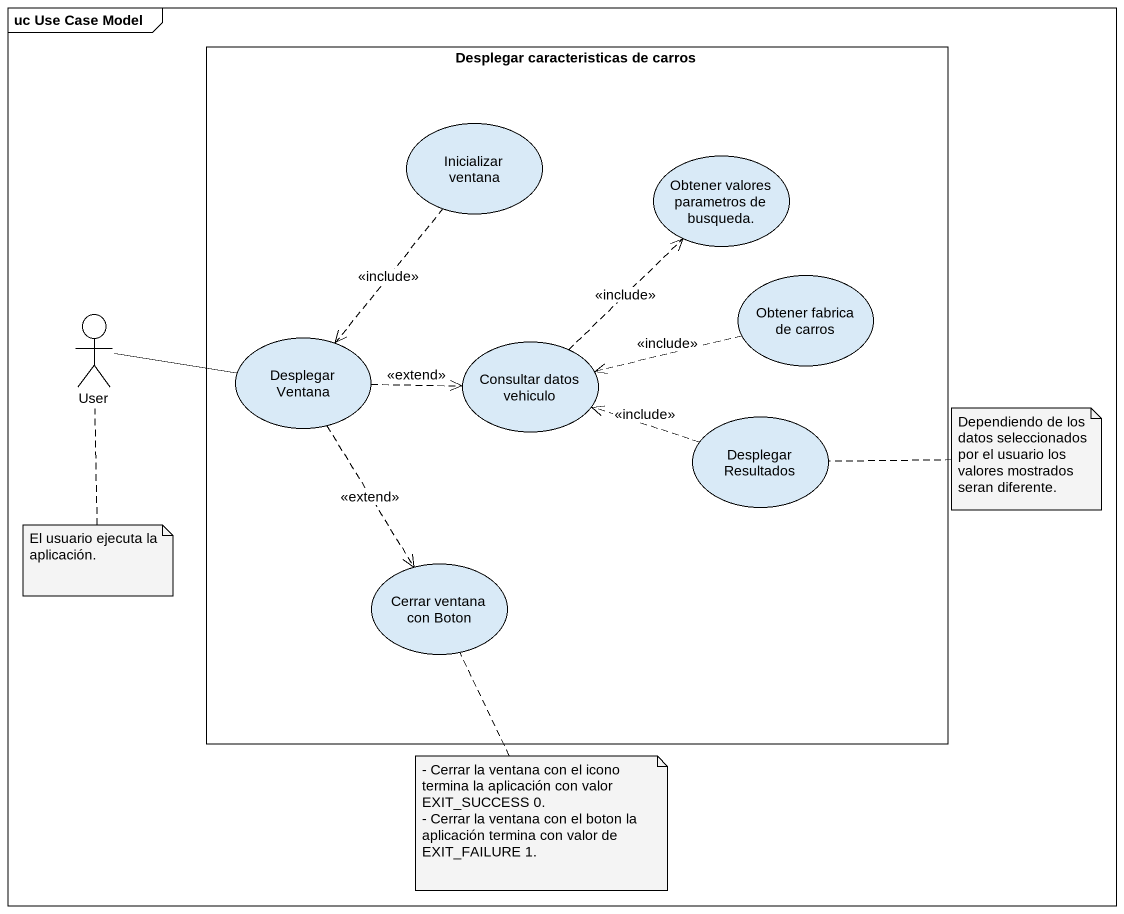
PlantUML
@startuml
mainframe uc Use Case Model
rectangle "Desplegar caracteristicas de carros" as Desplegar_caracteristicas {
  usecase "Inicializar ventana" as Inicializar_ventana
  usecase "Obtener valores parametros de busqueda." as Obtener_valores_parametros
  usecase "Obtener fabrica de carros" as Obtener_fabrica_de_carros
  usecase "Desplegar Ventana" as Desplegar_Ventana
  usecase "Consultar datos vehiculo" as Consultar_datos_vehiculo
  usecase "Desplegar Resultados" as Desplegar_Resultados
  usecase "Cerrar ventana con Boton" as Cerrar_ventana_con_Boton
}
actor User
Inicializar_ventana ..> Desplegar_Ventana : <<include>>
Obtener_fabrica_de_carros .left.> Consultar_datos_vehiculo : <<include>>
User -right- Desplegar_Ventana
Desplegar_Ventana .right.> Consultar_datos_vehiculo : <<extend>>
Desplegar_Ventana ..> Cerrar_ventana_con_Boton : <<extend>>
Consultar_datos_vehiculo .up.> Obtener_valores_parametros : <<include>>
Desplegar_Resultados .left.> Consultar_datos_vehiculo : <<include>>
note right of Desplegar_Resultados : Dependiendo de los datos seleccionados por el usuario los valores mostrados seran diferente.
note bottom of User : El usuario ejecuta la aplicación.
note bottom of Cerrar_ventana_con_Boton
  - Cerrar la ventana con el icono termina la aplicación con valor EXIT_SUCCESS 0.
  - Cerrar la ventana con el boton la aplicación termina con valor de EXIT_FAILURE 1.
end note
@enduml
